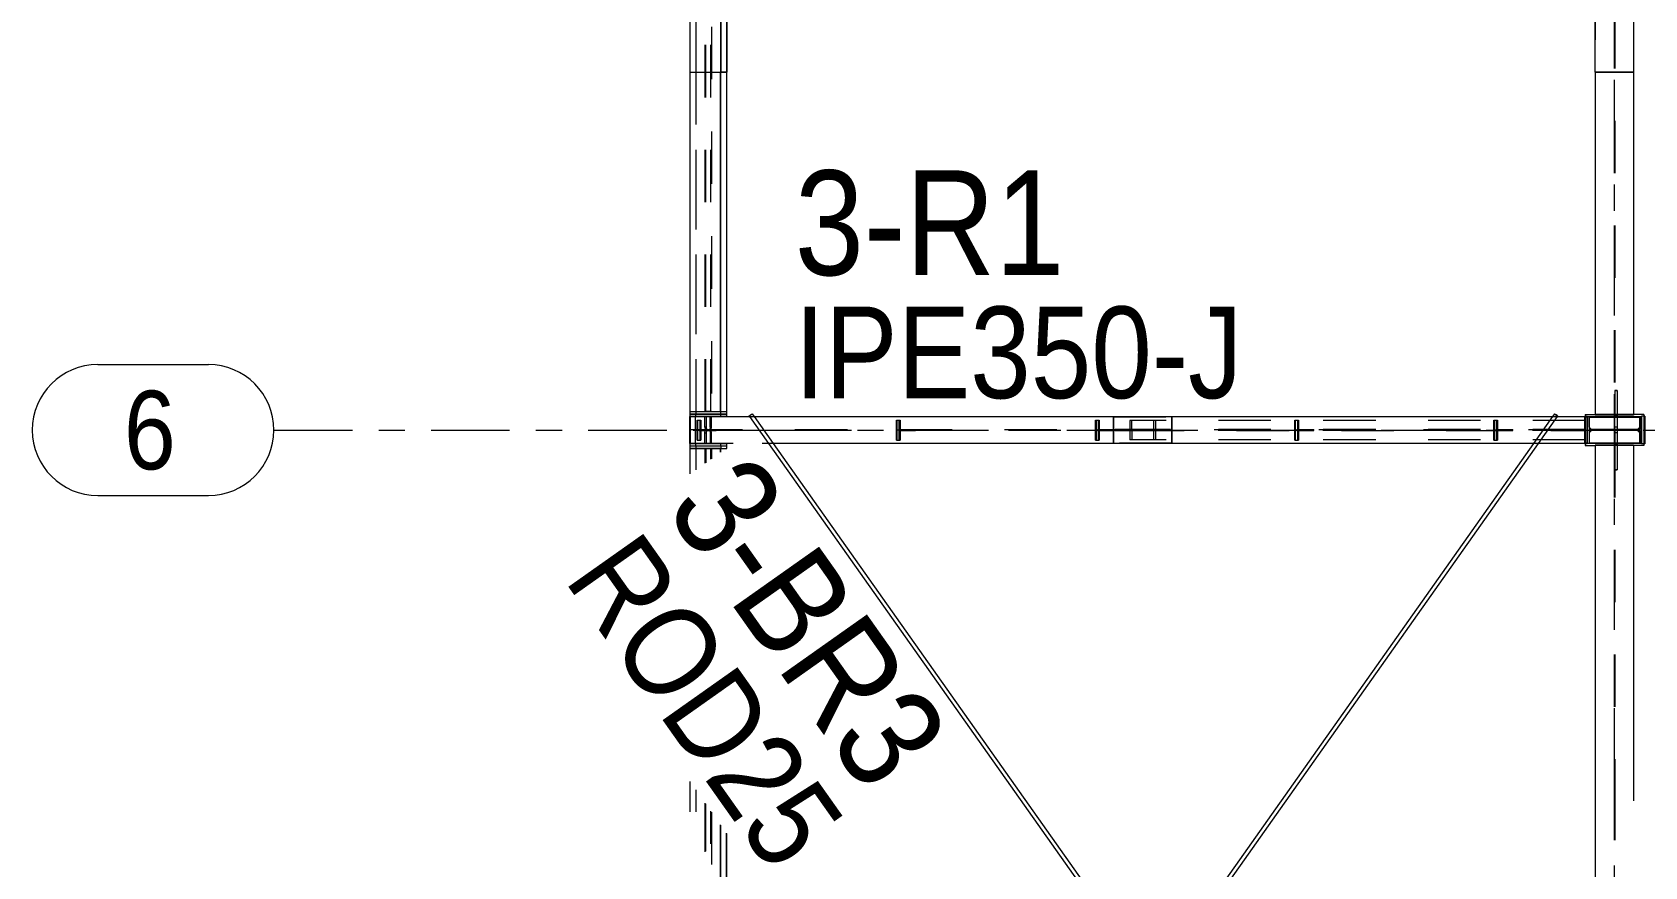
# Model space of a CAD drawing. Header units: millimetres. Extents: x -183 to 639, y -32 to 542.
# Drawn here: x -60.4 to 1.2, y 237.9 to 269.7 of the extents above; entities that cross this region are included whole.
import ezdxf

# ---------------------------------------------------------------- set-up
doc = ezdxf.new("R2010")
doc.units = ezdxf.units.MM
for name, pattern in [('XKITLINE00', [0]), ('XKITLINE02', [4, 2, -2]), ('XKITLINE03', [6, 3, -1, 1, -1])]:
    doc.linetypes.add(name, pattern=pattern)
for name, color, linetype, lineweight in [('Part', 2, 'Continuous', 0), ('PartMark', 7, 'Continuous', 0), ('S-grid', 1, 'Continuous', 0)]:
    doc.layers.add(name, color=color, linetype=linetype, lineweight=lineweight)
doc.styles.add('ARIAL', font='ARIAL.TTF')

# ---------------------------------------------------------------- blocks, each defined once
blk = doc.blocks.new('*A4')
at = {"layer": 'S-grid', "color": 1, "linetype": 'XKITLINE03', "lineweight": 0}
for p, q in [((-51.176, 254.559), (-32.92, 254.559)), ((-32.92, 254.559), (-32.9, 254.559)), ((-32.9, 254.559), (84.788, 254.559))]:
    blk.add_line(p, q, dxfattribs=at)
at = {"layer": 'S-grid', "color": 3, "style": 'ARIAL', "width": 0.85}
blk.add_text('6', height=3, dxfattribs=at).set_placement((-56.902, 253.059))
blk = doc.blocks.new('*A5')
at = {"layer": 'S-grid', "color": 1, "linetype": 'XKITLINE00', "lineweight": 0}
for p, q in [((-57.902, 257.059), (-53.676, 257.059)), ((-57.902, 252.059), (-53.676, 252.059))]:
    blk.add_line(p, q, dxfattribs=at)
for centre, start, end in [((-57.902, 254.559), 90, 270), ((-53.676, 254.559), 270, 90)]:
    blk.add_arc(centre, 2.5, start, end, dxfattribs=at)
blk = doc.blocks.new('*A7')
at = {"layer": 'S-grid', "color": 1, "linetype": 'XKITLINE03', "lineweight": 0}
blk.add_line((0, -17.067), (0, 527.648), dxfattribs=at)
blk = doc.blocks.new('*A8')
at = {"layer": 'Part', "color": 2, "linetype": 'XKITLINE00', "lineweight": 0}
for p, q in [((-33.032, 255.092), (-33.028, 255.097)), ((-33.032, 255.092), (-33.019, 255.074)), ((-33.028, 255.097), (-33.009, 255.113)), ((-33.009, 255.113), (-32.98, 255.134)), ((-32.98, 255.134), (-32.949, 255.156)), ((-32.949, 255.156), (-32.925, 255.171)), ((-32.925, 255.171), (-32.913, 255.177)), ((-32.913, 255.177), (-32.84, 255.074)), ((-32.292, 254.044), (-17.689, 233.382)), ((-32.112, 254.044), (-17.599, 233.509)), ((-17.509, 233.382), (-2.855, 212.647)), ((-17.599, 233.255), (-3.034, 212.647)), ((-2.41, 211.765), (-2.285, 211.588)), ((-2.281, 211.594), (-2.285, 211.588)), ((-2.285, 211.588), (-2.274, 211.594)), ((-2.262, 211.609), (-2.281, 211.594)), ((-2.274, 211.594), (-2.249, 211.609)), ((-2.234, 211.631), (-2.262, 211.609)), ((-2.249, 211.609), (-2.218, 211.631)), ((-2.203, 211.652), (-2.234, 211.631)), ((-2.231, 211.765), (-2.166, 211.673)), ((-2.218, 211.631), (-2.189, 211.652)), ((-2.178, 211.667), (-2.203, 211.652)), ((-2.189, 211.652), (-2.17, 211.667)), ((-2.166, 211.673), (-2.178, 211.667)), ((-2.17, 211.667), (-2.166, 211.673))]:
    blk.add_line(p, q, dxfattribs=at)
at = {"layer": 'Part', "color": 7, "linetype": 'XKITLINE02', "lineweight": 0}
for p, q in [((-33.02, 255.097), (-33.032, 255.092)), ((-32.996, 255.113), (-33.02, 255.097)), ((-33.019, 255.074), (-32.292, 254.044)), ((-32.965, 255.134), (-32.996, 255.113)), ((-32.936, 255.156), (-32.965, 255.134)), ((-32.917, 255.171), (-32.936, 255.156)), ((-32.913, 255.177), (-32.917, 255.171)), ((-32.84, 255.074), (-32.112, 254.044)), ((-17.689, 233.382), (-17.599, 233.255)), ((-17.599, 233.509), (-17.509, 233.382)), ((-3.034, 212.647), (-2.41, 211.765)), ((-2.855, 212.647), (-2.231, 211.765))]:
    blk.add_line(p, q, dxfattribs=at)
blk = doc.blocks.new('*A9')
at = {"layer": 'Part', "color": 7, "linetype": 'XKITLINE02', "lineweight": 0}
for p, q in [((-2.358, 255.074), (-3.086, 254.044)), ((-2.179, 255.074), (-2.907, 254.044)), ((-17.599, 233.509), (-17.689, 233.382)), ((-17.509, 233.382), (-17.599, 233.255)), ((-32.344, 212.647), (-32.967, 211.765)), ((-32.164, 212.647), (-32.788, 211.765)), ((-33.032, 211.673), (-33.02, 211.667)), ((-33.02, 211.667), (-32.996, 211.652)), ((-32.996, 211.652), (-32.965, 211.631)), ((-32.965, 211.631), (-32.936, 211.609)), ((-32.936, 211.609), (-32.917, 211.594)), ((-32.917, 211.594), (-32.913, 211.588))]:
    blk.add_line(p, q, dxfattribs=at)
at = {"layer": 'Part', "color": 2, "linetype": 'XKITLINE00', "lineweight": 0}
for p, q in [((-2.285, 255.177), (-2.358, 255.074)), ((-2.274, 255.171), (-2.285, 255.177)), ((-2.285, 255.177), (-2.281, 255.171)), ((-2.281, 255.171), (-2.262, 255.156)), ((-2.249, 255.156), (-2.274, 255.171)), ((-2.262, 255.156), (-2.234, 255.134)), ((-2.218, 255.134), (-2.249, 255.156)), ((-2.234, 255.134), (-2.203, 255.113)), ((-2.189, 255.113), (-2.218, 255.134)), ((-2.203, 255.113), (-2.178, 255.097)), ((-2.17, 255.097), (-2.189, 255.113)), ((-2.166, 255.092), (-2.179, 255.074)), ((-2.178, 255.097), (-2.166, 255.092)), ((-2.166, 255.092), (-2.17, 255.097)), ((-3.086, 254.044), (-17.599, 233.509)), ((-2.907, 254.044), (-17.509, 233.382)), ((-17.689, 233.382), (-32.344, 212.647)), ((-17.599, 233.255), (-32.164, 212.647)), ((-32.967, 211.765), (-33.032, 211.673)), ((-33.028, 211.667), (-33.032, 211.673)), ((-33.009, 211.652), (-33.028, 211.667)), ((-32.98, 211.631), (-33.009, 211.652)), ((-32.949, 211.609), (-32.98, 211.631)), ((-32.925, 211.594), (-32.949, 211.609)), ((-32.913, 211.588), (-32.925, 211.594)), ((-32.788, 211.765), (-32.913, 211.588))]:
    blk.add_line(p, q, dxfattribs=at)
blk = doc.blocks.new('*A10')
at = {"layer": 'Part', "color": 2, "linetype": 'XKITLINE00', "lineweight": 0}
for p, q in [((-35.291, 253.856), (-34.116, 253.856)), ((-35.291, 253.856), (-35.291, 252.883)), ((-34.121, 253.71), (-34.121, 253.856)), ((-34.116, 253.713), (-34.116, 253.856)), ((-35.291, 241.135), (-35.291, 239.985)), ((-34.121, 227.285), (-34.121, 239.479)), ((-34.116, 227.292), (-34.116, 239.472)), ((-35.291, 219.243), (-35.291, 218.75)), ((-35.291, 218.75), (-34.594, 218.75))]:
    blk.add_line(p, q, dxfattribs=at)
at = {"layer": 'Part', "color": 7, "linetype": 'XKITLINE02', "lineweight": 0}
for p, q in [((-35.286, 253.856), (-35.291, 253.856)), ((-35.286, 252.886), (-35.286, 253.856)), ((-35.286, 239.985), (-35.286, 241.128)), ((-35.286, 218.75), (-35.286, 219.239)), ((-35.291, 218.75), (-35.286, 218.75))]:
    blk.add_line(p, q, dxfattribs=at)
blk = doc.blocks.new('*A11')
at = {"layer": 'Part', "color": 7, "linetype": 'XKITLINE02', "lineweight": 0}
for p, q in [((-35.064, 253.856), (-35.059, 253.856)), ((-35.064, 253.856), (-35.064, 253.043)), ((-35.064, 253.856), (-33.914, 253.856)), ((-35.059, 253.046), (-35.059, 253.856)), ((-33.914, 253.856), (-33.894, 253.856)), ((-35.064, 240.814), (-35.064, 239.985)), ((-35.059, 239.985), (-35.059, 240.807)), ((-35.064, 219.083), (-35.064, 218.75)), ((-35.064, 218.75), (-35.059, 218.75)), ((-35.064, 218.75), (-34.594, 218.75)), ((-35.059, 218.75), (-35.059, 219.079))]:
    blk.add_line(p, q, dxfattribs=at)
at = {"layer": 'Part', "color": 2, "linetype": 'XKITLINE00', "lineweight": 0}
for p, q in [((-33.894, 227.606), (-33.894, 239.159)), ((-33.89, 227.613), (-33.89, 239.152))]:
    blk.add_line(p, q, dxfattribs=at)
blk = doc.blocks.new('*A12')
at = {"layer": 'Part', "color": 7, "linetype": 'XKITLINE02', "lineweight": 0}
for p, q in [((-34.713, 253.856), (-34.468, 253.856)), ((-34.713, 253.292), (-34.713, 253.856)), ((-34.689, 253.856), (-34.689, 253.308)), ((-34.491, 253.448), (-34.491, 253.856)), ((-34.468, 253.856), (-34.468, 253.465))]:
    blk.add_line(p, q, dxfattribs=at)
blk = doc.blocks.new('*A15')
at = {"layer": 'Part', "color": 2, "linetype": 'XKITLINE00', "lineweight": 0}
for p, q in [((-0.735, 253.985), (0.735, 253.985)), ((-0.735, 253.985), (-0.735, 218.75)), ((0.735, 253.985), (0.735, 240.397)), ((0.735, 221.487), (0.735, 218.75)), ((0.735, 218.75), (-0.735, 218.75))]:
    blk.add_line(p, q, dxfattribs=at)
blk = doc.blocks.new('*A16')
at = {"layer": 'Part', "color": 7, "linetype": 'XKITLINE02', "lineweight": 0}
for p, q in [((0.735, 253.985), (-0.735, 253.985)), ((-0.735, 253.985), (-0.735, 218.75)), ((0.735, 253.985), (0.735, 240.397)), ((0.735, 221.487), (0.735, 218.75)), ((0.735, 218.75), (-0.735, 218.75))]:
    blk.add_line(p, q, dxfattribs=at)
blk = doc.blocks.new('*A17')
at = {"layer": 'Part', "color": 7, "linetype": 'XKITLINE02', "lineweight": 0}
for p, q in [((0.015, 253.985), (-0.015, 253.985)), ((-0.015, 253.985), (0.015, 253.985)), ((-0.015, 253.985), (-0.015, 240.897)), ((0.015, 253.985), (0.015, 240.897)), ((-0.015, 240.897), (0.015, 240.897)), ((0.015, 240.897), (-0.015, 240.897))]:
    blk.add_line(p, q, dxfattribs=at)
blk = doc.blocks.new('*A107')
at = {"layer": 'Part', "color": 7, "linetype": 'XKITLINE02', "lineweight": 0}
for p, q in [((0.015, 240.897), (-0.015, 240.897)), ((-0.015, 240.897), (0.015, 240.897)), ((-0.015, 240.897), (-0.015, 205.662)), ((0.015, 240.897), (0.015, 205.662)), ((-0.015, 205.662), (0.015, 205.662)), ((0.015, 205.662), (-0.015, 205.662))]:
    blk.add_line(p, q, dxfattribs=at)
blk = doc.blocks.new('*A419')
at = {"layer": 'Part', "color": 7, "linetype": 'XKITLINE02', "lineweight": 0}
for p, q in [((-34.713, 226.448), (-34.713, 240.316)), ((-34.689, 226.481), (-34.689, 240.283)), ((-34.491, 226.762), (-34.491, 240.003)), ((-34.468, 239.97), (-34.468, 226.795)), ((-34.713, 205.25), (-34.713, 218.834)), ((-34.689, 205.25), (-34.689, 218.817)), ((-34.491, 205.25), (-34.491, 218.677)), ((-34.468, 218.661), (-34.468, 205.25)), ((-34.468, 205.25), (-34.713, 205.25))]:
    blk.add_line(p, q, dxfattribs=at)
blk = doc.blocks.new('*A549')
at = {"layer": 'Part', "color": 7, "linetype": 'XKITLINE02', "lineweight": 0}
for p, q in [((-34.713, 289.956), (-34.468, 289.956)), ((-34.713, 255.262), (-34.713, 289.956)), ((-34.689, 255.262), (-34.689, 289.956)), ((-34.491, 255.262), (-34.491, 289.956)), ((-34.468, 289.956), (-34.468, 255.262)), ((-34.468, 255.262), (-34.713, 255.262))]:
    blk.add_line(p, q, dxfattribs=at)
blk = doc.blocks.new('*A550')
at = {"layer": 'Part', "color": 2, "linetype": 'XKITLINE00', "lineweight": 0}
for p, q in [((-35.291, 254.044), (-35.291, 255.074)), ((-35.291, 255.074), (-1.129, 255.074)), ((-33.648, 254.044), (-35.291, 254.044)), ((-1.129, 254.044), (-32.537, 254.044))]:
    blk.add_line(p, q, dxfattribs=at)
at = {"layer": 'Part', "color": 7, "linetype": 'XKITLINE02', "lineweight": 0}
for p, q in [((-35.284, 255.074), (-35.284, 254.579)), ((-35.082, 254.579), (-35.082, 255.074)), ((-35.075, 254.044), (-35.075, 255.074)), ((-1.129, 254.044), (-1.129, 255.074)), ((-35.284, 254.579), (-1.129, 254.579)), ((-32.949, 254.538), (-35.284, 254.538)), ((-35.284, 254.538), (-35.284, 254.044)), ((-35.082, 254.044), (-35.082, 254.538)), ((-1.129, 254.538), (-32.886, 254.538))]:
    blk.add_line(p, q, dxfattribs=at)
blk = doc.blocks.new('*A551')
at = {"layer": 'Part', "color": 7, "linetype": 'XKITLINE02', "lineweight": 0}
for p, q in [((-19.119, 255.059), (-16.888, 255.059)), ((-19.119, 254.059), (-19.119, 255.059)), ((-19.111, 254.059), (-19.111, 255.059)), ((-16.896, 254.059), (-16.896, 255.059)), ((-16.888, 254.059), (-16.888, 255.059)), ((-16.888, 254.059), (-19.119, 254.059))]:
    blk.add_line(p, q, dxfattribs=at)
blk = doc.blocks.new('*A552')
at = {"layer": 'Part', "color": 2, "linetype": 'XKITLINE00', "lineweight": 0}
for p, q in [((-19.807, 254.176), (-19.807, 254.941)), ((-19.807, 254.941), (-19.667, 254.941)), ((-19.778, 254.176), (-19.778, 254.941)), ((-19.667, 254.941), (-19.667, 254.574)), ((-19.667, 254.544), (-19.667, 254.176)), ((-19.807, 254.176), (-19.667, 254.176))]:
    blk.add_line(p, q, dxfattribs=at)
at = {"layer": 'Part', "color": 7, "linetype": 'XKITLINE02', "lineweight": 0}
for p, q in [((-19.696, 254.176), (-19.696, 254.941)), ((-19.667, 254.574), (-19.667, 254.544))]:
    blk.add_line(p, q, dxfattribs=at)
blk = doc.blocks.new('*A553')
at = {"layer": 'Part', "color": 2, "linetype": 'XKITLINE00', "lineweight": 0}
for p, q in [((-19.729, 254.544), (-19.729, 254.574)), ((-19.729, 254.574), (-19.082, 254.574)), ((-19.729, 254.544), (-19.082, 254.544)), ((-19.082, 254.544), (-19.082, 254.574))]:
    blk.add_line(p, q, dxfattribs=at)
at = {"layer": 'Part', "color": 7, "linetype": 'XKITLINE02', "lineweight": 0}
blk.add_line((-19.667, 254.544), (-19.667, 254.574), dxfattribs=at)
blk = doc.blocks.new('*A554')
at = {"layer": 'Part', "color": 7, "linetype": 'XKITLINE02', "lineweight": 0}
for p, q in [((-1.129, 254.582), (-2.007, 254.582)), ((-2.007, 254.582), (-2.007, 254.535)), ((-2.007, 254.535), (-1.129, 254.535)), ((-1.217, 254.535), (-1.217, 254.582)), ((-1.129, 254.535), (-1.129, 254.582))]:
    blk.add_line(p, q, dxfattribs=at)
blk = doc.blocks.new('*A555')
at = {"layer": 'Part', "color": 2, "linetype": 'XKITLINE00', "lineweight": 0}
for p, q in [((-1.129, 254.029), (-1.129, 255.088)), ((-1.129, 255.088), (-1.041, 255.088)), ((-1.041, 255.088), (-1.041, 254.029)), ((-1.041, 254.029), (-1.129, 254.029))]:
    blk.add_line(p, q, dxfattribs=at)
blk = doc.blocks.new('*A556')
at = {"layer": 'Part', "color": 7, "linetype": 'XKITLINE02', "lineweight": 0}
for p, q in [((-0.965, 254.668), (-0.965, 255.05)), ((-0.965, 255.05), (0.965, 255.05)), ((0.965, 255.05), (0.965, 254.668)), ((-0.876, 254.579), (-0.965, 254.668)), ((0.876, 254.579), (-0.876, 254.579)), ((0.965, 254.668), (0.876, 254.579))]:
    blk.add_line(p, q, dxfattribs=at)
blk = doc.blocks.new('*A557')
at = {"layer": 'Part', "color": 7, "linetype": 'XKITLINE02', "lineweight": 0}
for p, q in [((-0.876, 254.538), (-0.965, 254.45)), ((-0.965, 254.45), (-0.965, 254.068)), ((0.876, 254.538), (-0.876, 254.538)), ((0.965, 254.45), (0.876, 254.538)), ((0.965, 254.068), (0.965, 254.45)), ((-0.965, 254.068), (0.965, 254.068))]:
    blk.add_line(p, q, dxfattribs=at)
blk = doc.blocks.new('*A558')
at = {"layer": 'Part', "color": 2, "linetype": 'XKITLINE00', "lineweight": 0}
for p, q in [((-1.036, 255.074), (1.029, 255.074)), ((-1.036, 254.044), (-1.036, 255.074)), ((1.023, 254.044), (1.023, 255.074)), ((1.029, 254.044), (1.029, 255.074)), ((1.029, 254.044), (-1.036, 254.044))]:
    blk.add_line(p, q, dxfattribs=at)
at = {"layer": 'Part', "color": 7, "linetype": 'XKITLINE02', "lineweight": 0}
blk.add_line((-1.029, 254.044), (-1.029, 255.074), dxfattribs=at)
blk = doc.blocks.new('*A559')
at = {"layer": 'Part', "color": 2, "linetype": 'XKITLINE00', "lineweight": 0}
for p, q in [((-4.598, 254.176), (-4.598, 254.941)), ((-4.598, 254.941), (-4.457, 254.941)), ((-4.568, 254.176), (-4.568, 254.941)), ((-4.457, 254.941), (-4.457, 254.574)), ((-4.457, 254.544), (-4.457, 254.176)), ((-4.598, 254.176), (-4.457, 254.176))]:
    blk.add_line(p, q, dxfattribs=at)
at = {"layer": 'Part', "color": 7, "linetype": 'XKITLINE02', "lineweight": 0}
for p, q in [((-4.486, 254.176), (-4.486, 254.941)), ((-4.457, 254.574), (-4.457, 254.544))]:
    blk.add_line(p, q, dxfattribs=at)
blk = doc.blocks.new('*A560')
at = {"layer": 'Part', "color": 2, "linetype": 'XKITLINE00', "lineweight": 0}
for p, q in [((-4.519, 254.544), (-4.519, 254.574)), ((-4.519, 254.574), (-3.872, 254.574)), ((-4.519, 254.544), (-3.872, 254.544)), ((-3.872, 254.544), (-3.872, 254.574))]:
    blk.add_line(p, q, dxfattribs=at)
at = {"layer": 'Part', "color": 7, "linetype": 'XKITLINE02', "lineweight": 0}
blk.add_line((-4.457, 254.544), (-4.457, 254.574), dxfattribs=at)
blk = doc.blocks.new('*A561')
at = {"layer": 'Part', "color": 2, "linetype": 'XKITLINE00', "lineweight": 0}
for p, q in [((-12.202, 254.176), (-12.202, 254.941)), ((-12.202, 254.941), (-12.062, 254.941)), ((-12.173, 254.176), (-12.173, 254.941)), ((-12.062, 254.941), (-12.062, 254.574)), ((-12.062, 254.544), (-12.062, 254.176)), ((-12.202, 254.176), (-12.062, 254.176))]:
    blk.add_line(p, q, dxfattribs=at)
at = {"layer": 'Part', "color": 7, "linetype": 'XKITLINE02', "lineweight": 0}
for p, q in [((-12.091, 254.176), (-12.091, 254.941)), ((-12.062, 254.574), (-12.062, 254.544))]:
    blk.add_line(p, q, dxfattribs=at)
blk = doc.blocks.new('*A562')
at = {"layer": 'Part', "color": 2, "linetype": 'XKITLINE00', "lineweight": 0}
for p, q in [((-12.124, 254.544), (-12.124, 254.574)), ((-12.124, 254.574), (-11.477, 254.574)), ((-12.124, 254.544), (-11.477, 254.544)), ((-11.477, 254.544), (-11.477, 254.574))]:
    blk.add_line(p, q, dxfattribs=at)
at = {"layer": 'Part', "color": 7, "linetype": 'XKITLINE02', "lineweight": 0}
blk.add_line((-12.062, 254.544), (-12.062, 254.574), dxfattribs=at)
blk = doc.blocks.new('*A563')
at = {"layer": 'Part', "color": 2, "linetype": 'XKITLINE00', "lineweight": 0}
for p, q in [((-35.291, 298.588), (-35.291, 268.221)), ((-34.121, 297.761), (-34.121, 297.441)), ((-34.116, 297.757), (-34.116, 297.441)), ((-34.121, 296.382), (-34.121, 268.221)), ((-34.116, 296.382), (-34.116, 268.221)), ((-35.291, 268.221), (-34.116, 268.221))]:
    blk.add_line(p, q, dxfattribs=at)
at = {"layer": 'Part', "color": 7, "linetype": 'XKITLINE02', "lineweight": 0}
for p, q in [((-35.286, 268.221), (-35.286, 298.584)), ((-34.121, 297.441), (-34.121, 296.382)), ((-34.116, 297.441), (-34.116, 296.382)), ((-35.291, 268.221), (-35.286, 268.221))]:
    blk.add_line(p, q, dxfattribs=at)
blk = doc.blocks.new('*A564')
at = {"layer": 'Part', "color": 7, "linetype": 'XKITLINE02', "lineweight": 0}
for p, q in [((-35.064, 298.428), (-35.064, 268.221)), ((-35.059, 268.221), (-35.059, 298.424)), ((-33.894, 297.441), (-33.894, 296.382)), ((-33.89, 297.441), (-33.89, 296.382)), ((-35.064, 268.221), (-35.059, 268.221)), ((-35.064, 268.221), (-34.116, 268.221)), ((-33.894, 268.221), (-33.89, 268.221))]:
    blk.add_line(p, q, dxfattribs=at)
at = {"layer": 'Part', "color": 2, "linetype": 'XKITLINE00', "lineweight": 0}
for p, q in [((-33.894, 297.601), (-33.894, 297.441)), ((-33.89, 297.597), (-33.89, 297.441)), ((-33.894, 296.382), (-33.894, 268.221)), ((-33.89, 296.382), (-33.89, 268.221)), ((-34.116, 268.221), (-33.89, 268.221))]:
    blk.add_line(p, q, dxfattribs=at)
blk = doc.blocks.new('*A586')
at = {"layer": 'Part', "color": 7, "linetype": 'XKITLINE02', "lineweight": 0}
for p, q in [((0.015, 290.368), (-0.015, 290.368)), ((-0.015, 290.368), (0.015, 290.368)), ((-0.015, 290.368), (-0.015, 255.132)), ((0.015, 290.368), (0.015, 255.132)), ((-0.015, 255.132), (0.015, 255.132)), ((0.015, 255.132), (-0.015, 255.132))]:
    blk.add_line(p, q, dxfattribs=at)
blk = doc.blocks.new('*A587')
at = {"layer": 'Part', "color": 7, "linetype": 'XKITLINE02', "lineweight": 0}
for p, q in [((-1.029, 254.044), (-1.029, 255.074)), ((-1.029, 255.074), (-0.965, 255.074)), ((-0.965, 255.074), (-0.965, 254.579)), ((0.965, 254.579), (0.965, 255.074)), ((0.965, 255.074), (1.029, 255.074)), ((-0.965, 254.579), (0.965, 254.579)), ((0.965, 254.538), (-0.965, 254.538)), ((-0.965, 254.538), (-0.965, 254.044)), ((0.965, 254.044), (0.965, 254.538)), ((-0.965, 254.044), (-1.029, 254.044)), ((1.029, 254.044), (0.965, 254.044))]:
    blk.add_line(p, q, dxfattribs=at)
at = {"layer": 'Part', "color": 2, "linetype": 'XKITLINE00', "lineweight": 0}
blk.add_line((1.029, 255.074), (1.029, 254.044), dxfattribs=at)
blk = doc.blocks.new('*A588')
at = {"layer": 'Part', "color": 7, "linetype": 'XKITLINE02', "lineweight": 0}
for p, q in [((0.735, 268.221), (-0.735, 268.221)), ((-0.735, 268.221), (-0.735, 255.132)), ((0.735, 268.221), (0.735, 255.132)), ((0.735, 255.132), (-0.735, 255.132))]:
    blk.add_line(p, q, dxfattribs=at)
blk = doc.blocks.new('*A589')
at = {"layer": 'Part', "color": 7, "linetype": 'XKITLINE02', "lineweight": 0}
for p, q in [((0.015, 254.538), (0.015, 254.044)), ((0.103, 254.538), (0.015, 254.538)), ((0.103, 254.45), (0.015, 254.45)), ((0.103, 254.538), (0.103, 254.044)), ((0.103, 254.044), (0.015, 254.044)), ((0.015, 254.044), (0.103, 254.044)), ((0.015, 253.985), (0.015, 253.044)), ((0.103, 253.985), (0.103, 253.044)), ((0.103, 253.044), (0.015, 253.044)), ((0.015, 253.044), (0.103, 253.044))]:
    blk.add_line(p, q, dxfattribs=at)
at = {"layer": 'Part', "color": 2, "linetype": 'XKITLINE00', "lineweight": 0}
for p, q in [((0.015, 254.044), (0.015, 253.985)), ((0.103, 254.044), (0.103, 253.985))]:
    blk.add_line(p, q, dxfattribs=at)
blk = doc.blocks.new('*A590')
at = {"layer": 'Part', "color": 7, "linetype": 'XKITLINE02', "lineweight": 0}
for p, q in [((0.015, 256.074), (0.015, 255.132)), ((0.103, 256.074), (0.015, 256.074)), ((0.015, 256.074), (0.103, 256.074)), ((0.103, 256.074), (0.103, 255.132)), ((0.103, 255.074), (0.015, 255.074)), ((0.103, 255.074), (0.015, 255.074)), ((0.015, 254.579), (0.015, 255.074)), ((0.103, 255.074), (0.103, 254.579)), ((0.103, 254.668), (0.015, 254.668)), ((0.103, 254.579), (0.015, 254.579))]:
    blk.add_line(p, q, dxfattribs=at)
at = {"layer": 'Part', "color": 2, "linetype": 'XKITLINE00', "lineweight": 0}
for p, q in [((0.015, 255.074), (0.015, 255.132)), ((0.103, 255.132), (0.103, 255.074))]:
    blk.add_line(p, q, dxfattribs=at)
blk = doc.blocks.new('*A591')
at = {"layer": 'Part', "color": 2, "linetype": 'XKITLINE00', "lineweight": 0}
for p, q in [((1.159, 255.088), (1.041, 255.088)), ((1.041, 254.029), (1.041, 255.088)), ((1.159, 255.088), (1.159, 254.029)), ((1.159, 254.029), (1.041, 254.029))]:
    blk.add_line(p, q, dxfattribs=at)
blk = doc.blocks.new('*A592')
at = {"layer": 'Part', "color": 2, "linetype": 'XKITLINE00', "lineweight": 0}
for p, q in [((-0.735, 268.221), (0.735, 268.221)), ((-0.735, 268.221), (-0.735, 255.132)), ((0.735, 268.221), (0.735, 255.132)), ((0.735, 255.132), (-0.735, 255.132))]:
    blk.add_line(p, q, dxfattribs=at)
blk = doc.blocks.new('*A595')
at = {"layer": 'Part', "color": 2, "linetype": 'XKITLINE00', "lineweight": 0}
for p, q in [((-0.735, 303.456), (0.735, 303.456)), ((-0.735, 303.456), (-0.735, 297.441)), ((0.735, 303.456), (0.735, 297.441)), ((-0.735, 268.221), (-0.735, 296.382)), ((0.735, 296.382), (0.735, 268.221)), ((0.735, 268.221), (-0.735, 268.221))]:
    blk.add_line(p, q, dxfattribs=at)
at = {"layer": 'Part', "color": 7, "linetype": 'XKITLINE02', "lineweight": 0}
for p, q in [((-0.735, 297.441), (-0.735, 296.382)), ((0.735, 297.441), (0.735, 296.382))]:
    blk.add_line(p, q, dxfattribs=at)
blk = doc.blocks.new('*A596')
at = {"layer": 'Part', "color": 7, "linetype": 'XKITLINE02', "lineweight": 0}
for p, q in [((0.735, 303.456), (-0.735, 303.456)), ((-0.735, 303.456), (-0.735, 268.221)), ((0.735, 303.456), (0.735, 268.221)), ((0.735, 268.221), (-0.735, 268.221))]:
    blk.add_line(p, q, dxfattribs=at)
blk = doc.blocks.new('*A601')
at = {"layer": 'Part', "color": 2, "linetype": 'XKITLINE00', "lineweight": 0}
for p, q in [((-35.291, 268.221), (-34.116, 268.221)), ((-35.291, 268.221), (-35.291, 255.262)), ((-34.121, 255.262), (-34.121, 268.221)), ((-34.116, 255.262), (-34.116, 268.221)), ((-35.291, 255.262), (-34.116, 255.262))]:
    blk.add_line(p, q, dxfattribs=at)
at = {"layer": 'Part', "color": 7, "linetype": 'XKITLINE02', "lineweight": 0}
for p, q in [((-35.286, 268.221), (-35.291, 268.221)), ((-35.286, 255.262), (-35.286, 268.221)), ((-35.291, 255.262), (-35.286, 255.262))]:
    blk.add_line(p, q, dxfattribs=at)
blk = doc.blocks.new('*A602')
at = {"layer": 'Part', "color": 7, "linetype": 'XKITLINE02', "lineweight": 0}
for p, q in [((-35.059, 268.221), (-35.064, 268.221)), ((-35.064, 268.221), (-34.116, 268.221)), ((-35.064, 268.221), (-35.064, 255.262)), ((-35.059, 255.262), (-35.059, 268.221)), ((-33.894, 268.221), (-33.89, 268.221)), ((-35.064, 255.262), (-35.059, 255.262)), ((-35.064, 255.262), (-33.894, 255.262))]:
    blk.add_line(p, q, dxfattribs=at)
at = {"layer": 'Part', "color": 2, "linetype": 'XKITLINE00', "lineweight": 0}
for p, q in [((-33.89, 268.221), (-34.116, 268.221)), ((-33.894, 268.221), (-33.894, 255.262)), ((-33.89, 255.262), (-33.89, 268.221)), ((-33.894, 255.262), (-33.89, 255.262))]:
    blk.add_line(p, q, dxfattribs=at)
blk = doc.blocks.new('*A603')
at = {"layer": 'Part', "color": 2, "linetype": 'XKITLINE00', "lineweight": 0}
for p, q in [((-35.286, 253.956), (-35.286, 254.044)), ((-35.286, 253.956), (-33.899, 253.956)), ((-34.116, 253.956), (-34.116, 254.044)), ((-33.899, 254.044), (-33.899, 253.956))]:
    blk.add_line(p, q, dxfattribs=at)
at = {"layer": 'Part', "color": 7, "linetype": 'XKITLINE02', "lineweight": 0}
for p, q in [((-35.286, 254.044), (-33.899, 254.044)), ((-35.069, 253.956), (-35.069, 254.044))]:
    blk.add_line(p, q, dxfattribs=at)
blk = doc.blocks.new('*A604')
at = {"layer": 'Part', "color": 2, "linetype": 'XKITLINE00', "lineweight": 0}
for p, q in [((-35.286, 255.074), (-35.286, 255.162)), ((-35.286, 255.162), (-33.899, 255.162)), ((-34.116, 255.074), (-34.116, 255.162)), ((-33.899, 255.162), (-33.899, 255.074))]:
    blk.add_line(p, q, dxfattribs=at)
at = {"layer": 'Part', "color": 7, "linetype": 'XKITLINE02', "lineweight": 0}
for p, q in [((-33.899, 255.074), (-35.286, 255.074)), ((-35.069, 255.074), (-35.069, 255.162))]:
    blk.add_line(p, q, dxfattribs=at)
blk = doc.blocks.new('*A605')
at = {"layer": 'Part', "color": 2, "linetype": 'XKITLINE00', "lineweight": 0}
for p, q in [((-35.286, 253.856), (-35.286, 253.944)), ((-33.883, 253.944), (-35.286, 253.944)), ((-34.116, 253.944), (-34.116, 253.856)), ((-34.116, 253.856), (-33.914, 253.856)), ((-33.914, 253.856), (-33.883, 253.856)), ((-33.883, 253.878), (-33.883, 253.944)), ((-33.883, 253.856), (-33.883, 253.878))]:
    blk.add_line(p, q, dxfattribs=at)
at = {"layer": 'Part', "color": 7, "linetype": 'XKITLINE02', "lineweight": 0}
for p, q in [((-34.116, 253.856), (-35.286, 253.856)), ((-35.053, 253.856), (-35.053, 253.944)), ((-34.121, 253.856), (-34.116, 253.856))]:
    blk.add_line(p, q, dxfattribs=at)
blk = doc.blocks.new('*A606')
at = {"layer": 'Part', "color": 2, "linetype": 'XKITLINE00', "lineweight": 0}
for p, q in [((-35.286, 255.174), (-35.286, 255.262)), ((-35.286, 255.174), (-33.883, 255.174)), ((-34.116, 255.262), (-33.883, 255.262)), ((-34.116, 255.174), (-34.116, 255.262)), ((-33.883, 255.174), (-33.883, 255.262))]:
    blk.add_line(p, q, dxfattribs=at)
at = {"layer": 'Part', "color": 7, "linetype": 'XKITLINE02', "lineweight": 0}
for p, q in [((-35.286, 255.262), (-34.116, 255.262)), ((-35.053, 255.174), (-35.053, 255.262)), ((-34.121, 255.262), (-34.116, 255.262))]:
    blk.add_line(p, q, dxfattribs=at)
blk = doc.blocks.new('*A607')
at = {"layer": 'Part', "color": 7, "linetype": 'XKITLINE02', "lineweight": 0}
for p, q in [((-34.473, 255.074), (-34.722, 255.074)), ((-34.722, 254.668), (-34.722, 255.074)), ((-34.676, 255.074), (-34.676, 254.668)), ((-34.52, 254.668), (-34.52, 255.074)), ((-34.473, 254.668), (-34.473, 255.074)), ((-34.676, 254.668), (-34.722, 254.668)), ((-34.722, 254.668), (-34.713, 254.579)), ((-34.713, 254.579), (-34.483, 254.579)), ((-34.676, 254.668), (-34.666, 254.579)), ((-34.52, 254.668), (-34.529, 254.579)), ((-34.473, 254.668), (-34.52, 254.668)), ((-34.483, 254.579), (-34.473, 254.668))]:
    blk.add_line(p, q, dxfattribs=at)
blk = doc.blocks.new('*A608')
at = {"layer": 'Part', "color": 7, "linetype": 'XKITLINE02', "lineweight": 0}
for p, q in [((-34.722, 254.45), (-34.713, 254.538)), ((-34.722, 254.044), (-34.722, 254.45)), ((-34.722, 254.45), (-34.676, 254.45)), ((-34.713, 254.538), (-34.483, 254.538)), ((-34.666, 254.538), (-34.676, 254.45)), ((-34.676, 254.45), (-34.676, 254.044)), ((-34.529, 254.538), (-34.52, 254.45)), ((-34.52, 254.45), (-34.52, 254.044)), ((-34.52, 254.45), (-34.473, 254.45)), ((-34.473, 254.45), (-34.483, 254.538)), ((-34.473, 254.044), (-34.473, 254.45)), ((-34.473, 254.044), (-34.722, 254.044))]:
    blk.add_line(p, q, dxfattribs=at)
blk = doc.blocks.new('*A609')
at = {"layer": 'Part', "color": 2, "linetype": 'XKITLINE00', "lineweight": 0}
for p, q in [((-35.017, 254.176), (-35.017, 254.941)), ((-35.017, 254.941), (-34.877, 254.941)), ((-34.988, 254.176), (-34.988, 254.941)), ((-34.877, 254.941), (-34.877, 254.574)), ((-34.877, 254.544), (-34.877, 254.176)), ((-35.017, 254.176), (-34.877, 254.176))]:
    blk.add_line(p, q, dxfattribs=at)
at = {"layer": 'Part', "color": 7, "linetype": 'XKITLINE02', "lineweight": 0}
for p, q in [((-34.906, 254.176), (-34.906, 254.941)), ((-34.877, 254.574), (-34.877, 254.544))]:
    blk.add_line(p, q, dxfattribs=at)
blk = doc.blocks.new('*A610')
at = {"layer": 'Part', "color": 2, "linetype": 'XKITLINE00', "lineweight": 0}
for p, q in [((-34.938, 254.544), (-34.938, 254.574)), ((-34.938, 254.574), (-34.292, 254.574)), ((-34.938, 254.544), (-34.292, 254.544)), ((-34.292, 254.544), (-34.292, 254.574))]:
    blk.add_line(p, q, dxfattribs=at)
at = {"layer": 'Part', "color": 7, "linetype": 'XKITLINE02', "lineweight": 0}
blk.add_line((-34.877, 254.544), (-34.877, 254.574), dxfattribs=at)
blk = doc.blocks.new('*A612')
at = {"layer": 'Part', "color": 2, "linetype": 'XKITLINE00', "lineweight": 0}
for p, q in [((-1.118, 255.147), (-0.735, 255.147)), ((-1.118, 255.147), (-1.118, 255.088)), ((1.118, 255.147), (0.735, 255.147)), ((1.118, 255.147), (1.118, 255.088)), ((-1.118, 254.029), (-1.118, 253.971)), ((-1.118, 253.971), (-0.735, 253.971)), ((1.118, 253.971), (0.735, 253.971)), ((1.118, 254.029), (1.118, 253.971))]:
    blk.add_line(p, q, dxfattribs=at)
at = {"layer": 'Part', "color": 7, "linetype": 'XKITLINE02', "lineweight": 0}
for p, q in [((-1.118, 255.088), (-1.118, 254.029)), ((0.735, 255.147), (-0.735, 255.147)), ((1.118, 255.088), (1.118, 254.029)), ((0.735, 253.971), (-0.735, 253.971))]:
    blk.add_line(p, q, dxfattribs=at)
blk = doc.blocks.new('*A613')
at = {"layer": 'Part', "color": 7, "linetype": 'XKITLINE02', "lineweight": 0}
for p, q in [((-1.112, 254.926), (-18.493, 254.926)), ((-18.493, 254.926), (-18.493, 254.191)), ((-18.422, 254.578), (-18.422, 254.926)), ((-17.577, 254.578), (-17.577, 254.926)), ((-17.506, 254.191), (-17.506, 254.926)), ((-1.112, 254.926), (-1.112, 254.191)), ((-1.112, 254.578), (-18.422, 254.578)), ((-18.422, 254.54), (-1.112, 254.54)), ((-18.422, 254.54), (-18.422, 254.191)), ((-17.577, 254.191), (-17.577, 254.54)), ((-1.112, 254.191), (-18.493, 254.191))]:
    blk.add_line(p, q, dxfattribs=at)
blk = doc.blocks.new('*A614')
at = {"layer": 'Part', "color": 2, "linetype": 'XKITLINE00', "lineweight": 0}
for p, q in [((-27.412, 254.176), (-27.412, 254.941)), ((-27.412, 254.941), (-27.272, 254.941)), ((-27.383, 254.176), (-27.383, 254.941)), ((-27.272, 254.941), (-27.272, 254.574)), ((-27.272, 254.544), (-27.272, 254.176)), ((-27.412, 254.176), (-27.272, 254.176))]:
    blk.add_line(p, q, dxfattribs=at)
at = {"layer": 'Part', "color": 7, "linetype": 'XKITLINE02', "lineweight": 0}
for p, q in [((-27.301, 254.176), (-27.301, 254.941)), ((-27.272, 254.574), (-27.272, 254.544))]:
    blk.add_line(p, q, dxfattribs=at)
blk = doc.blocks.new('*A615')
at = {"layer": 'Part', "color": 2, "linetype": 'XKITLINE00', "lineweight": 0}
for p, q in [((-27.334, 254.544), (-27.334, 254.574)), ((-27.334, 254.574), (-26.687, 254.574)), ((-27.334, 254.544), (-26.687, 254.544)), ((-26.687, 254.544), (-26.687, 254.574))]:
    blk.add_line(p, q, dxfattribs=at)
at = {"layer": 'Part', "color": 7, "linetype": 'XKITLINE02', "lineweight": 0}
blk.add_line((-27.272, 254.544), (-27.272, 254.574), dxfattribs=at)
blk = doc.blocks.new('*A616')
at = {"layer": 'Part', "color": 7, "linetype": 'XKITLINE02', "lineweight": 0}
for p, q in [((-1.112, 254.059), (-1.112, 255.059)), ((-1.112, 255.059), (-1.041, 255.059)), ((-1.041, 255.059), (-1.041, 254.059)), ((-1.041, 254.059), (-1.112, 254.059))]:
    blk.add_line(p, q, dxfattribs=at)
blk = doc.blocks.new('*A617')
at = {"layer": 'Part', "color": 7, "linetype": 'XKITLINE02', "lineweight": 0}
for p, q in [((-1.112, 254.574), (-1.638, 254.574)), ((-1.638, 254.574), (-1.638, 254.544)), ((-1.638, 254.544), (-1.112, 254.544)), ((-1.178, 254.544), (-1.178, 254.574)), ((-1.112, 254.544), (-1.112, 254.574))]:
    blk.add_line(p, q, dxfattribs=at)
blk = doc.blocks.new('*A618')
at = {"layer": 'Part', "color": 7, "linetype": 'XKITLINE02', "lineweight": 0}
for p, q in [((-1.112, 254.574), (-1.638, 254.574)), ((-1.638, 254.574), (-1.638, 254.544)), ((-1.638, 254.544), (-1.112, 254.544)), ((-1.178, 254.544), (-1.178, 254.574)), ((-1.112, 254.544), (-1.112, 254.574))]:
    blk.add_line(p, q, dxfattribs=at)
blk = doc.blocks.new('*A619')
at = {"layer": 'Part', "color": 7, "linetype": 'XKITLINE02', "lineweight": 0}
for p, q in [((-17.967, 254.574), (-19.053, 254.574)), ((-19.053, 254.574), (-19.053, 254.544)), ((-19.053, 254.544), (-17.967, 254.544)), ((-18.581, 254.544), (-18.581, 254.574)), ((-18.427, 254.544), (-18.427, 254.574)), ((-17.967, 254.574), (-17.967, 254.544))]:
    blk.add_line(p, q, dxfattribs=at)
blk = doc.blocks.new('*A620')
at = {"layer": 'Part', "color": 7, "linetype": 'XKITLINE02', "lineweight": 0}
for p, q in [((-16.947, 254.574), (-17.441, 254.574)), ((-17.441, 254.574), (-17.441, 254.544)), ((-17.441, 254.544), (-16.947, 254.544)), ((-17.419, 254.544), (-17.419, 254.574)), ((-16.98, 254.574), (-16.98, 254.544)), ((-16.947, 254.544), (-16.947, 254.574))]:
    blk.add_line(p, q, dxfattribs=at)
blk = doc.blocks.new('*A1676')
at = {"layer": 'PartMark', "color": 3, "style": 'ARIAL', "width": 0.85}
blk.add_text('3-BR3', height=4, rotation=-54.74612, dxfattribs=at).set_placement((-36.293, 251.562))
at = {"layer": 'PartMark', "color": 7, "style": 'ARIAL', "width": 0.85}
blk.add_text('ROD25', height=3.5, rotation=-54.74612, dxfattribs=at).set_placement((-40.131, 248.85))
blk = doc.blocks.new('*A1709')
at = {"layer": 'PartMark', "color": 3, "style": 'ARIAL', "width": 0.85}
blk.add_text('3-R1', height=4, dxfattribs=at).set_placement((-31.291, 260.474))
at = {"layer": 'PartMark', "color": 7, "style": 'ARIAL', "width": 0.85}
blk.add_text('IPE350-J', height=3.5, dxfattribs=at).set_placement((-31.291, 255.774))

msp = doc.modelspace()

# ---------------------------------------------------------------- block references
at = {"lineweight": 0}
for name in ['*A7', '*A595', '*A596', '*A563', '*A564', '*A549', '*A586', '*A601', '*A602', '*A588', '*A592', '*A1709', '*A5', '*A4', '*A590', '*A550', '*A606', '*A604', '*A609', '*A607', '*A8', '*A9', '*A614', '*A552', '*A551', '*A613', '*A561', '*A559', '*A555', '*A612', '*A616', '*A558', '*A587', '*A556', '*A591', '*A610', '*A608', '*A615', '*A553', '*A619', '*A620', '*A562', '*A560', '*A554', '*A617', '*A618', '*A557', '*A589', '*A10', '*A603', '*A605', '*A11', '*A12', '*A15', '*A16', '*A17', '*A1676', '*A107', '*A419']:
    msp.add_blockref(name, (0, 0), dxfattribs=at)

doc.saveas('drawing.dxf')
